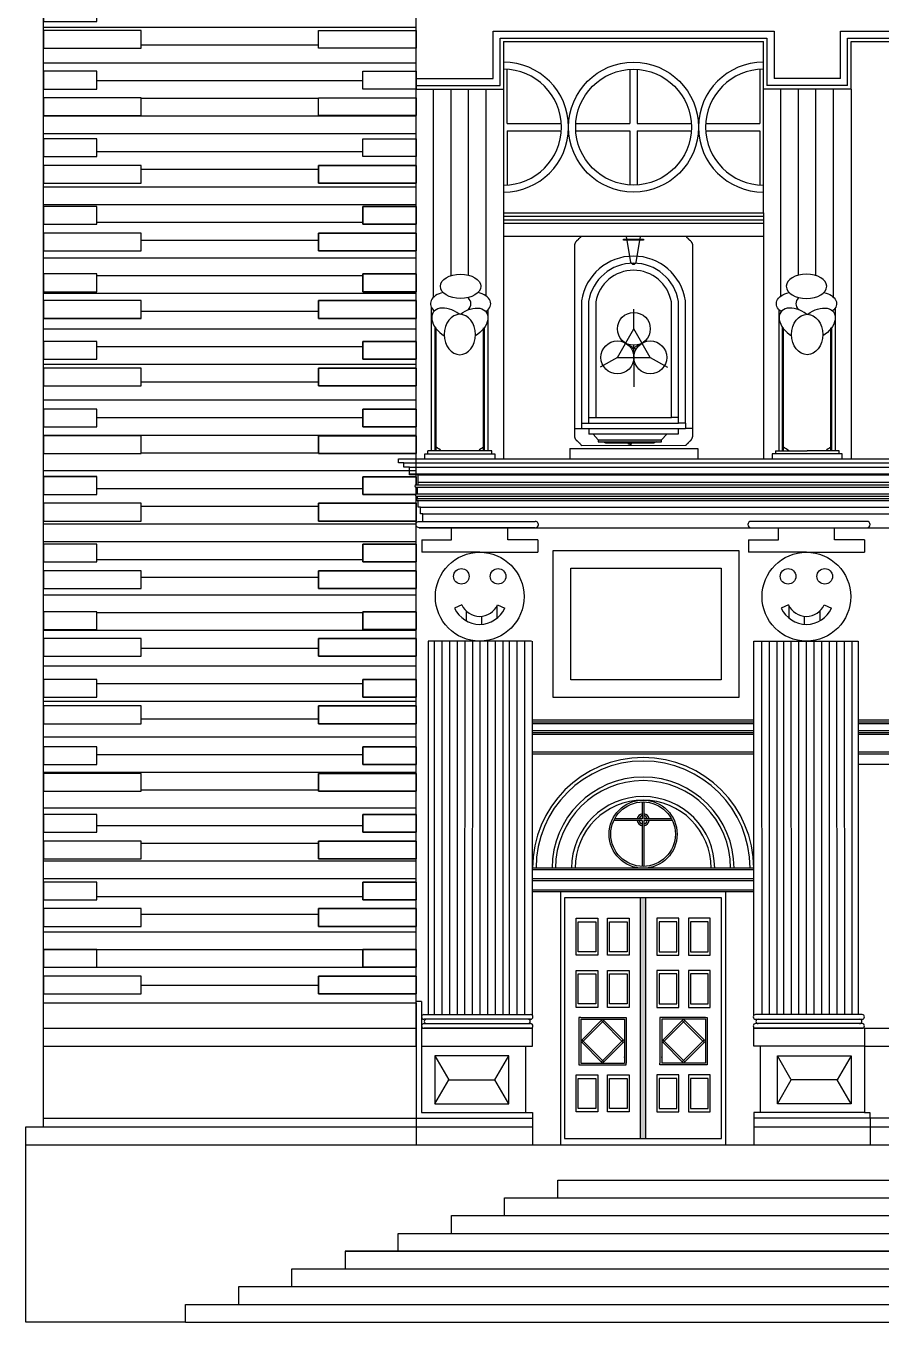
# Model space of a CAD drawing. Header units: inches. Extents: x 15.1 to 32.4, y 5.6 to 21.8.
# Drawn here: x 15.13 to 21.16, y 5.62 to 14.76 of the extents above; entities that cross this region are included whole.
import ezdxf

# ---------------------------------------------------------------- set-up
doc = ezdxf.new("R2010")
doc.units = ezdxf.units.IN
doc.header["$MEASUREMENT"] = 0
pattern_1 = [(90, (2.96022, 0.37855), (-0.1083662, 2e-17), [])]

# ---------------------------------------------------------------- blocks, each defined once
blk = doc.blocks.new('*U1')
for points in [[(-0.34375, 0.03125), (0.03125, 0.03125), (0.03125, 0.15625), (-0.34375, 0.15625)], [(-0.34375, -0.15625), (0.34375, -0.15625), (0.34375, -0.03125), (-0.34375, -0.03125)]]:
    blk.add_lwpolyline(points, close=True)
blk = doc.blocks.new('*U2')
at = {"color": 0, "linetype": 'ByBlock', "lineweight": -2, "transparency": 16777216}
for p in [(0, 8.0938), (0, 7.6176), (0, 7.1415), (0, 6.6654), (0, 6.1893), (0, 5.7132), (0, 5.2371), (0, 4.761), (0, 4.2849), (0, 3.8088), (0, 3.3327), (0, 2.8566), (0, 2.3805), (0, 1.9044), (0, 1.4283), (0, 0.9522), (0, 0.4761), (0, 0)]:
    blk.add_blockref('*U1', p, dxfattribs=at)

msp = doc.modelspace()

# ---------------------------------------------------------------- hatches: boundary and pattern name
h = msp.add_hatch()
h.set_pattern_fill('ANSI31', color=256, angle=135)
h.set_pattern_definition([(180, (2.13431, 9e-16), (-3e-17, -0.125), [])])
h.paths.add_polyline_path([(15.9468, 12.6985), (15.2593, 12.6985), (15.2593, 12.5349), (15.6343, 12.5349), (15.6343, 12.4099), (15.2593, 12.4099), (15.2593, 12.3474), (15.9468, 12.3474), (15.9468, 12.2224), (15.2593, 12.2224), (15.2593, 12.0588), (15.6343, 12.0588), (15.6343, 11.9338), (15.2593, 11.9338), (15.2593, 11.8713), (15.9468, 11.8713), (15.9468, 11.7463), (15.2593, 11.7463), (15.2593, 11.5827), (15.6343, 11.5827), (15.6343, 11.4577), (15.2593, 11.4577), (15.2593, 11.3952), (15.9468, 11.3952), (15.9468, 11.2702), (15.2593, 11.2702), (15.2593, 11.1066), (15.6343, 11.1066), (15.6343, 10.9816), (15.2593, 10.9816), (15.2593, 10.9191), (15.9468, 10.9191), (15.9468, 10.7941), (15.2593, 10.7941), (15.2593, 10.6305), (15.6343, 10.6305), (15.6343, 10.5055), (15.2593, 10.5055), (15.2593, 10.443), (15.9468, 10.443), (15.9468, 10.318), (15.2593, 10.318), (15.2593, 10.1544), (15.6343, 10.1544), (15.6343, 10.0294), (15.2593, 10.0294), (15.2593, 9.9669), (15.9468, 9.9669), (15.9468, 9.8419), (15.2593, 9.8419), (15.2593, 9.6783), (15.6343, 9.6783), (15.6343, 9.5533), (15.2593, 9.5533), (15.2593, 9.4908), (15.9468, 9.4908), (15.9468, 9.3658), (15.2593, 9.3658), (15.2593, 9.2022), (15.6343, 9.2022), (15.6343, 9.0772), (15.2593, 9.0772), (15.2593, 9.0147), (15.9468, 9.0147), (15.9468, 8.8897), (15.2593, 8.8897), (15.2593, 8.7261), (15.6343, 8.7261), (15.6343, 8.6011), (15.2593, 8.6011), (15.2593, 8.5386), (15.9468, 8.5386), (15.9468, 8.4136), (15.2593, 8.4136), (15.2593, 8.25), (15.6343, 8.25), (15.6343, 8.125), (15.2593, 8.125), (15.2593, 8.0625), (15.9468, 8.0625), (15.9468, 7.9375), (15.2593, 7.9375), (15.2593, 7.875), (17.8843, 7.875), (17.8843, 7.9375), (17.1968, 7.9375), (17.1968, 8.0625), (17.8843, 8.0625), (17.8843, 8.125), (17.5093, 8.125), (17.5093, 8.25), (17.8843, 8.25), (17.8843, 8.4136), (17.1968, 8.4136), (17.1968, 8.5386), (17.8843, 8.5386), (17.8843, 8.6011), (17.5093, 8.6011), (17.5093, 8.7261), (17.8843, 8.7261), (17.8843, 8.8897), (17.1968, 8.8897), (17.1968, 9.0147), (17.8843, 9.0147), (17.8843, 9.0772), (17.5093, 9.0772), (17.5093, 9.2022), (17.8843, 9.2022), (17.8843, 9.3658), (17.1968, 9.3658), (17.1968, 9.4908), (17.8843, 9.4908), (17.8843, 9.5533), (17.5093, 9.5533), (17.5093, 9.6783), (17.8843, 9.6783), (17.8843, 9.8419), (17.1968, 9.8419), (17.1968, 9.9669), (17.8843, 9.9669), (17.8843, 10.0294), (17.5093, 10.0294), (17.5093, 10.1544), (17.8843, 10.1544), (17.8843, 10.318), (17.1968, 10.318), (17.1968, 10.443), (17.8843, 10.443), (17.8843, 10.5055), (17.5093, 10.5055), (17.5093, 10.6305), (17.8843, 10.6305), (17.8843, 10.7941), (17.1968, 10.7941), (17.1968, 10.9191), (17.8843, 10.9191), (17.8843, 10.9816), (17.5093, 10.9816), (17.5093, 11.1066), (17.8843, 11.1066), (17.8843, 11.2702), (17.1968, 11.2702), (17.1968, 11.3952), (17.8843, 11.3952), (17.8843, 11.4577), (17.5093, 11.4577), (17.5093, 11.5827), (17.8843, 11.5827), (17.8843, 11.7463), (17.1968, 11.7463), (17.1968, 11.8713), (17.8843, 11.8713), (17.8843, 11.9338), (17.5093, 11.9338), (17.5093, 12.0588), (17.8843, 12.0588), (17.8843, 12.2224), (17.1968, 12.2224), (17.1968, 12.3474), (17.8843, 12.3474), (17.8843, 12.4099), (17.5093, 12.4099), (17.5093, 12.5349), (17.8843, 12.5349), (17.8843, 12.6985), (17.1968, 12.6985), (17.1968, 12.8235), (17.8843, 12.8235), (17.8843, 12.886), (17.5093, 12.886), (17.5093, 13.011), (17.8843, 13.011), (17.8843, 13.1746), (17.1968, 13.1746), (17.1968, 13.2996), (17.8843, 13.2996), (17.8843, 13.3621), (17.5093, 13.3621), (17.5093, 13.4871), (17.8843, 13.4871), (17.8843, 13.6507), (17.1968, 13.6507), (17.1968, 13.7757), (17.8843, 13.7757), (17.8843, 13.8382), (17.5093, 13.8382), (17.5093, 13.9632), (17.8843, 13.9632), (17.8843, 14.1268), (17.1968, 14.1268), (17.1968, 14.2518), (17.8843, 14.2518), (17.8843, 14.3143), (17.5093, 14.3143), (17.5093, 14.4393), (17.8843, 14.4393), (17.8843, 14.6029), (17.1968, 14.6029), (17.1968, 14.7279), (17.8843, 14.7279), (17.8843, 14.7904), (17.5093, 14.7904), (17.5093, 14.9154), (17.8843, 14.9154), (17.8843, 15.079), (17.1968, 15.079), (17.1968, 15.204), (17.8843, 15.204), (17.8843, 15.2665), (17.5093, 15.2665), (17.5093, 15.3915), (17.8843, 15.3915), (17.8843, 15.5551), (17.1968, 15.5551), (17.1968, 15.6801), (17.8843, 15.6801), (17.8843, 15.7426), (17.5093, 15.7426), (17.5093, 15.8676), (17.8843, 15.8676), (17.8843, 16.0312), (17.1968, 16.0312), (17.1968, 16.1562), (17.8843, 16.1562), (17.8843, 16.2188), (17.5093, 16.2188), (17.5093, 16.3438), (17.8843, 16.3438), (17.8843, 16.4375), (15.2593, 16.4375), (15.2593, 16.3438), (15.6343, 16.3438), (15.6343, 16.2188), (15.2593, 16.2188), (15.2593, 16.1562), (15.9468, 16.1562), (15.9468, 16.0312), (15.2593, 16.0312), (15.2593, 15.8676), (15.6343, 15.8676), (15.6343, 15.7426), (15.2593, 15.7426), (15.2593, 15.6801), (15.9468, 15.6801), (15.9468, 15.5551), (15.2593, 15.5551), (15.2593, 15.3915), (15.6343, 15.3915), (15.6343, 15.2665), (15.2593, 15.2665), (15.2593, 15.204), (15.9468, 15.204), (15.9468, 15.079), (15.2593, 15.079), (15.2593, 14.9154), (15.6343, 14.9154), (15.6343, 14.7904), (15.2593, 14.7904), (15.2593, 14.7279), (15.9468, 14.7279), (15.9468, 14.6029), (15.2593, 14.6029), (15.2593, 14.4393), (15.6343, 14.4393), (15.6343, 14.3143), (15.2593, 14.3143), (15.2593, 14.2518), (15.9468, 14.2518), (15.9468, 14.1268), (15.2593, 14.1268), (15.2593, 13.9632), (15.6343, 13.9632), (15.6343, 13.8382), (15.2593, 13.8382), (15.2593, 13.7757), (15.9468, 13.7757), (15.9468, 13.6507), (15.2593, 13.6507), (15.2593, 13.4871), (15.6343, 13.4871), (15.6343, 13.3621), (15.2593, 13.3621), (15.2593, 13.2996), (15.9468, 13.2996), (15.9468, 13.1746), (15.2593, 13.1746), (15.2593, 13.011), (15.6343, 13.011), (15.6343, 12.886), (15.2593, 12.886), (15.2593, 12.8235), (15.9468, 12.8235)])
h = msp.add_hatch(color=256)
h.dxf.hatch_style = 1
h.paths.add_polyline_path([(19.4876, 13.2573), (19.3478, 13.2573), (19.3478, 13.2485), (19.4876, 13.2485)])
h = msp.add_hatch(color=256)
h.dxf.hatch_style = 1
h.paths.add_polyline_path([(18.0258, 12.6319), (18.0196, 12.6319), (18.0196, 11.7645), (18.0258, 11.7645)])
h = msp.add_hatch(color=256)
h.dxf.hatch_style = 1
h.paths.add_polyline_path([(18.3607, 12.6319), (18.3669, 12.6319), (18.3669, 11.7645), (18.3607, 11.7645)])
h = msp.add_hatch(color=256)
h.dxf.hatch_style = 1
h.paths.add_polyline_path([(20.4747, 12.6319), (20.4684, 12.6319), (20.4684, 11.7645), (20.4747, 11.7645)])
h = msp.add_hatch(color=256)
h.dxf.hatch_style = 1
h.paths.add_polyline_path([(20.8095, 12.6319), (20.8158, 12.6319), (20.8158, 11.7645), (20.8095, 11.7645)])
h = msp.add_hatch(color=256)
h.dxf.hatch_style = 1
h.paths.add_polyline_path([(19.6158, 11.8424), (19.1696, 11.8424), (19.1696, 11.8281), (19.6158, 11.8281)])
h = msp.add_hatch()
h.set_pattern_fill('ANSI31', color=256, scale=0.86693, angle=45)
h.set_pattern_definition(pattern_1)
h.paths.add_polyline_path([(18.2074, 10.6792), (18.1563, 10.6557, 0.641086), (18.5107, 10.6557), (18.4596, 10.6792, -0.641086)])
h = msp.add_hatch()
h.set_pattern_fill('ANSI31', color=256, scale=0.86693, angle=45)
h.set_pattern_definition(pattern_1)
h.paths.add_polyline_path([(20.5105, 10.6792), (20.4595, 10.6557, 0.641086), (20.8138, 10.6557), (20.7627, 10.6792, -0.641086)])
h = msp.add_hatch(color=256)
h.dxf.hatch_style = 1
h.paths.add_polyline_path([(19.503, 8.6154), (19.4672, 8.6154), (19.4672, 6.9194), (19.503, 6.9194)])

# ---------------------------------------------------------------- linework, layer by layer
for p, q in [((15.2593, 7.5703), (15.2593, 16.4375)), ((17.8843, 11.525), (17.8843, 16.4375)), ((18.4272, 14.6484), (18.4272, 14.7234)), ((18.4272, 14.7234), (18.5022, 14.7234)), ((18.5022, 14.7234), (20.3332, 14.7234)), ((20.3332, 14.7234), (20.4082, 14.7234)), ((20.4082, 14.7234), (20.4082, 14.6362)), ((20.8761, 14.6484), (20.8761, 14.7234)), ((20.8761, 14.7234), (20.9511, 14.7234)), ((20.9511, 14.7234), (23.7571, 14.7234)), ((18.4272, 14.3893), (18.4272, 14.6484)), ((18.4772, 14.6484), (18.4772, 14.6734)), ((18.4772, 14.6734), (18.5022, 14.6734)), ((18.4772, 14.3393), (18.4772, 14.6484)), ((18.5022, 14.6734), (20.3332, 14.6734)), ((18.5022, 14.6484), (20.3332, 14.6484)), ((18.5022, 14.6484), (18.5022, 13.4431)), ((20.3332, 14.6734), (20.3582, 14.6734)), ((20.3332, 13.4431), (20.3332, 14.6484)), ((20.3582, 14.6734), (20.3582, 14.6484)), ((20.3582, 14.6484), (20.3582, 14.3393)), ((20.4082, 14.6484), (20.4082, 14.3893)), ((20.8761, 14.3893), (20.8761, 14.6484)), ((20.9261, 14.6484), (20.9261, 14.6734)), ((20.9261, 14.6734), (20.9511, 14.6734)), ((20.9261, 14.3393), (20.9261, 14.6484)), ((20.9511, 14.6734), (23.7571, 14.6734)), ((20.9511, 14.3143), (20.9511, 14.6484)), ((20.9511, 14.6484), (23.7571, 14.6484)), ((18.5272, 14.0708), (18.5272, 14.4527)), ((19.3927, 14.4527), (19.3927, 14.0708)), ((19.4427, 14.4527), (19.4427, 14.0708)), ((20.3082, 14.4504), (20.3082, 14.0708)), ((17.8843, 14.3893), (18.4272, 14.3893)), ((20.8761, 14.3893), (20.4082, 14.3893)), ((17.8843, 14.3393), (18.4772, 14.3393)), ((17.8843, 14.3143), (18.5022, 14.3143)), ((18.0079, 12.8472), (18.0079, 14.3143)), ((18.1315, 12.9998), (18.1315, 14.3143)), ((18.255, 13.0028), (18.255, 14.3143)), ((18.3793, 12.8554), (18.3786, 14.3143)), ((20.9511, 14.3143), (20.3332, 14.3143)), ((20.9261, 14.3393), (20.3582, 14.3393)), ((20.4561, 12.8554), (20.4567, 14.3143)), ((20.5804, 13.0028), (20.5804, 14.3143)), ((20.7039, 12.9998), (20.7039, 14.3143)), ((20.8275, 12.8472), (20.8275, 14.3143)), ((20.9511, 14.3143), (20.9511, 11.7092)), ((18.5272, 14.0708), (18.9092, 14.0708)), ((19.0107, 14.0708), (19.3927, 14.0708)), ((19.4427, 14.0708), (19.8247, 14.0708)), ((19.9262, 14.0708), (20.3082, 14.0708)), ((18.5272, 14.0208), (18.9092, 14.0208)), ((18.5272, 14.0208), (18.5272, 13.6388)), ((19.0107, 14.0208), (19.3927, 14.0208)), ((19.3927, 14.0208), (19.3927, 13.6388)), ((19.4427, 14.0208), (19.8247, 14.0208)), ((19.4427, 14.0208), (19.4427, 13.6388)), ((19.9262, 14.0208), (20.3082, 14.0208)), ((20.3082, 14.0208), (20.3082, 13.6411)), ((18.5022, 13.4431), (20.3332, 13.4431)), ((18.5022, 13.4431), (18.5022, 11.7092)), ((20.3332, 13.4431), (20.3332, 11.7092)), ((18.5022, 13.4181), (20.3332, 13.4181)), ((18.5022, 13.3931), (20.3332, 13.3931)), ((18.5022, 13.3681), (20.3332, 13.3681)), ((18.5022, 13.2781), (20.3332, 13.2781)), ((19.3716, 13.2573), (19.3683, 13.2781)), ((19.3981, 13.0928), (19.373, 13.2485)), ((19.4373, 13.0928), (19.4623, 13.2485)), ((19.4638, 13.2573), (19.4671, 13.2781)), ((19.001, 13.2134), (19.001, 11.8676)), ((19.8344, 13.2142), (19.8344, 11.8684)), ((17.9946, 11.7645), (17.9946, 12.7724)), ((18.3919, 11.7645), (18.3919, 12.7591)), ((19.42, 12.6243), (19.42, 12.7637)), ((20.4434, 11.7645), (20.4434, 12.7591)), ((20.8408, 11.7645), (20.8408, 12.7724)), ((18.0196, 11.7645), (18.0196, 12.6319)), ((18.0258, 11.7645), (18.0258, 12.6319)), ((18.3607, 11.7645), (18.3607, 12.6319)), ((18.3669, 11.7645), (18.3669, 12.6319)), ((19.304, 12.4233), (19.42, 12.6243)), ((19.5361, 12.4233), (19.42, 12.6243)), ((20.4684, 11.7645), (20.4684, 12.6319)), ((20.4747, 11.7645), (20.4747, 12.6319)), ((20.8095, 11.7645), (20.8095, 12.6319)), ((20.8158, 11.7645), (20.8158, 12.6319)), ((19.362, 12.5238), (19.4356, 12.4814)), ((19.478, 12.5238), (19.4045, 12.4814)), ((19.304, 12.4233), (19.1832, 12.3536)), ((19.304, 12.4233), (19.5361, 12.4233)), ((19.42, 12.4233), (19.42, 12.5083)), ((19.42, 12.4233), (19.4201, 12.2169)), ((19.5361, 12.4233), (19.6568, 12.3536)), ((19.101, 12), (19.151, 12)), ((19.151, 12), (19.6844, 11.9999)), ((19.7344, 11.9999), (19.6844, 11.9999)), ((19.001, 11.9219), (19.051, 11.9219)), ((19.051, 11.9609), (19.101, 11.9609)), ((19.051, 11.9609), (19.051, 11.9219)), ((19.051, 11.9219), (19.7844, 11.9219)), ((19.101, 11.9609), (19.7344, 11.9609)), ((19.1022, 11.9219), (19.1022, 11.8828)), ((19.6832, 11.8828), (19.1022, 11.8828)), ((19.1334, 11.8828), (19.1696, 11.8424)), ((19.652, 11.8828), (19.6158, 11.8424)), ((19.7332, 11.8828), (19.6832, 11.8828)), ((19.7332, 11.9219), (19.7332, 11.8828)), ((19.7844, 11.9609), (19.7344, 11.9609)), ((19.7844, 11.9609), (19.7844, 11.9219)), ((19.8344, 11.9219), (19.7844, 11.9219)), ((19.051, 11.8034), (19.7872, 11.804)), ((19.1696, 11.8424), (19.6158, 11.8424)), ((19.1696, 11.8424), (19.1696, 11.8281)), ((19.1696, 11.8281), (19.6158, 11.8281)), ((19.2054, 11.8281), (19.221, 11.8203)), ((19.221, 11.8203), (19.5644, 11.8203)), ((19.385, 11.8125), (19.3772, 11.8203)), ((19.3927, 11.8125), (19.385, 11.8125)), ((19.3927, 11.8125), (19.4003, 11.8125)), ((19.4003, 11.8125), (19.4082, 11.8203)), ((19.58, 11.8281), (19.5644, 11.8203)), ((19.6158, 11.8281), (19.6158, 11.8424)), ((17.7609, 11.6794), (17.7609, 11.7092)), ((17.7609, 11.7092), (23.7571, 11.7092)), ((17.9461, 11.7092), (17.9461, 11.7432)), ((17.9461, 11.7432), (18.4404, 11.7432)), ((17.9687, 11.7432), (17.9687, 11.7645)), ((18.4178, 11.7645), (17.9687, 11.7645)), ((18.4178, 11.7432), (18.4178, 11.7645)), ((18.4404, 11.7432), (18.4404, 11.7092)), ((18.9679, 11.7805), (18.9679, 11.7092)), ((18.9679, 11.7805), (19.8703, 11.7805)), ((19.8703, 11.7805), (19.8703, 11.7092)), ((20.8893, 11.7432), (20.395, 11.7432)), ((20.395, 11.7432), (20.395, 11.7092)), ((20.4175, 11.7645), (20.6421, 11.7645)), ((20.4175, 11.7645), (20.4175, 11.7432)), ((20.8667, 11.7645), (20.6421, 11.7645)), ((20.8667, 11.7432), (20.8667, 11.7645)), ((20.8893, 11.7092), (20.8893, 11.7432)), ((17.7993, 11.6794), (17.7609, 11.6794)), ((17.7993, 11.6497), (17.7993, 11.6794)), ((17.7993, 11.6794), (23.7571, 11.6794)), ((17.8377, 11.6497), (17.7993, 11.6497)), ((17.8377, 11.5959), (17.8377, 11.6497)), ((17.8377, 11.6497), (23.7571, 11.6497)), ((17.8377, 11.6021), (23.7571, 11.6021)), ((17.8843, 11.5827), (17.5093, 11.5827)), ((17.5093, 11.5827), (17.5093, 11.4577)), ((17.5093, 11.4577), (17.5093, 11.5827)), ((17.5093, 11.5827), (17.8843, 11.5827)), ((17.8377, 11.599), (23.7571, 11.599)), ((17.8991, 11.5959), (17.8377, 11.5959)), ((17.8843, 11.5827), (17.8843, 11.525)), ((17.8843, 11.525), (17.8843, 11.5827)), ((17.8843, 11.5094), (17.8843, 11.4602)), ((17.8843, 11.4602), (17.8843, 11.5094)), ((17.8843, 11.4602), (17.8843, 11.5094)), ((17.8845, 11.525), (17.8932, 11.525)), ((17.8845, 11.5094), (23.7571, 11.5094)), ((17.8923, 11.525), (23.7571, 11.525)), ((17.8953, 11.4609), (17.8953, 11.5094)), ((17.8991, 11.5441), (17.8991, 11.5959)), ((17.8991, 11.5959), (23.7571, 11.5959)), ((17.8991, 11.525), (17.8991, 11.5441)), ((17.8991, 11.5441), (23.7571, 11.5441)), ((17.5093, 11.4577), (17.8812, 11.4577)), ((17.8812, 11.4577), (17.5093, 11.4577)), ((17.8843, 7.5703), (17.8843, 11.446)), ((17.8843, 11.4218), (17.8843, 11.422)), ((17.8875, 11.4609), (17.8962, 11.4609)), ((17.8875, 11.4453), (23.7526, 11.4453)), ((17.8875, 11.4453), (17.8875, 11.4401)), ((17.8875, 11.4401), (17.8919, 11.4401)), ((17.8919, 11.4401), (17.8919, 11.4297)), ((17.892, 11.4297), (17.9007, 11.4297)), ((17.8953, 11.4609), (23.7526, 11.4609)), ((17.8998, 11.4297), (23.7571, 11.4297)), ((17.9007, 11.4141), (17.892, 11.4141)), ((17.9004, 11.4141), (23.7571, 11.4141)), ((17.9007, 11.3672), (17.9007, 11.4141)), ((17.9163, 11.3672), (17.9007, 11.3672)), ((17.9163, 11.3203), (17.9163, 11.3672)), ((17.9163, 11.3672), (23.7571, 11.3672)), ((17.9319, 11.3203), (17.9163, 11.3203)), ((17.9319, 11.2679), (17.9319, 11.3203)), ((17.9319, 11.3203), (23.7571, 11.3203)), ((18.7467, 11.2444), (18.7467, 11.2446)), ((21.0626, 11.2679), (20.2467, 11.2679)), ((21.0858, 11.2458), (21.0858, 11.2447)), ((17.9075, 11.2226), (23.7571, 11.2226)), ((18.1352, 11.1367), (18.1352, 11.2226)), ((18.1352, 11.1367), (18.1352, 11.2226)), ((18.5315, 11.1367), (18.5315, 11.2226)), ((20.2452, 11.2226), (21.0626, 11.2226)), ((20.4386, 11.1367), (20.4386, 11.2226)), ((20.8349, 11.1367), (20.8349, 11.2226)), ((20.8349, 11.1367), (20.8349, 11.2226)), ((17.9243, 11.1367), (18.1352, 11.1367)), ((17.9243, 11.1367), (17.9243, 11.0507)), ((18.7425, 11.1367), (18.5315, 11.1367)), ((18.7425, 11.1367), (18.7425, 11.0507)), ((20.2277, 11.1367), (20.4386, 11.1367)), ((20.2277, 11.1367), (20.2277, 11.0507)), ((21.0459, 11.1367), (20.8349, 11.1367)), ((21.0459, 11.1367), (21.0459, 11.0507)), ((18.334, 11.0501), (17.9243, 11.0507)), ((18.3327, 11.0501), (18.7425, 11.0507)), ((20.6374, 11.0501), (20.2277, 11.0507)), ((20.6361, 11.0501), (21.0459, 11.0507)), ((18.9768, 10.9372), (20.0348, 10.9372)), ((18.9768, 10.1514), (18.9768, 10.9372)), ((20.0348, 10.9372), (20.0348, 10.1514)), ((18.2074, 10.6792), (18.1563, 10.6557)), ((18.4596, 10.6792), (18.5107, 10.6557)), ((20.5105, 10.6792), (20.4595, 10.6557)), ((20.7627, 10.6792), (20.8138, 10.6557)), ((18.6977, 10.4244), (17.969, 10.4244)), ((17.969, 10.4244), (17.969, 7.7922)), ((18.013, 10.4244), (18.0126, 7.7922)), ((18.0667, 10.4244), (18.0662, 7.7922)), ((18.1203, 10.4244), (18.1199, 7.7922)), ((18.174, 10.4244), (18.1736, 7.7922)), ((18.2277, 10.4244), (18.2272, 7.7922)), ((18.2814, 10.4244), (18.2809, 7.7922)), ((18.335, 10.4244), (18.3346, 7.7922)), ((18.3887, 10.4244), (18.3883, 7.7922)), ((18.4424, 10.4244), (18.4419, 7.7922)), ((18.496, 10.4244), (18.4956, 7.7922)), ((18.542, 10.4244), (18.5416, 7.7922)), ((18.5957, 10.4244), (18.5953, 7.7922)), ((18.6494, 10.4244), (18.6489, 7.7922)), ((18.7054, 7.9633), (18.7054, 10.4244)), ((20.2648, 7.9633), (20.2648, 10.4244)), ((20.2648, 10.4244), (21.0011, 10.4244)), ((20.3208, 10.4244), (20.3212, 7.7922)), ((20.3745, 10.4244), (20.3749, 7.7922)), ((20.4281, 10.4244), (20.4286, 7.7922)), ((20.4741, 10.4244), (20.4745, 7.7922)), ((20.5278, 10.4244), (20.5282, 7.7922)), ((20.5815, 10.4244), (20.5819, 7.7922)), ((20.6351, 10.4244), (20.6356, 7.7922)), ((20.6888, 10.4244), (20.6892, 7.7922)), ((20.7425, 10.4244), (20.7429, 7.7922)), ((20.7961, 10.4244), (20.7966, 7.7922)), ((20.8498, 10.4244), (20.8503, 7.7922)), ((20.9035, 10.4244), (20.9039, 7.7922)), ((20.9572, 10.4244), (20.9576, 7.7922)), ((21.0011, 10.4244), (21.0011, 7.7922)), ((20.0348, 10.1514), (18.9768, 10.1514)), ((20.2648, 9.8658), (18.7054, 9.8658)), ((23.7571, 9.8658), (21.0011, 9.8658)), ((20.2648, 9.8533), (18.7054, 9.8533)), ((20.2648, 9.8408), (18.7054, 9.8408)), ((20.2648, 9.7908), (18.7054, 9.7908)), ((20.2648, 9.7783), (18.7054, 9.7783)), ((23.7571, 9.8533), (21.0011, 9.8533)), ((23.7571, 9.8408), (21.0011, 9.8408)), ((23.7571, 9.7908), (21.0011, 9.7908)), ((23.7571, 9.7783), (21.0011, 9.7783)), ((20.2648, 9.7658), (18.7054, 9.7658)), ((23.7571, 9.7658), (21.0011, 9.7658)), ((20.2648, 9.6408), (18.7054, 9.6408)), ((20.2648, 9.6283), (18.7054, 9.6283)), ((23.7571, 9.6408), (21.0011, 9.6408)), ((23.7571, 9.6283), (21.0011, 9.6283)), ((23.7571, 9.5533), (21.0011, 9.5533)), ((19.4788, 9.2907), (19.4788, 9.1714)), ((19.4913, 9.2907), (19.4913, 9.1714)), ((19.4788, 9.1589), (19.2787, 9.1589)), ((19.4788, 9.1714), (19.285, 9.1714)), ((19.4788, 9.1589), (19.4788, 8.8362)), ((19.6852, 9.1714), (19.4913, 9.1714)), ((19.6914, 9.1589), (19.4913, 9.1589)), ((19.4913, 9.1589), (19.4913, 8.8362)), ((20.2648, 8.8236), (18.7054, 8.8236)), ((20.2648, 8.8111), (18.7054, 8.8111)), ((20.2648, 8.7486), (18.7054, 8.7486)), ((20.2648, 8.7336), (18.7054, 8.7336)), ((18.7054, 8.6711), (20.2648, 8.6711)), ((18.7054, 8.6586), (20.2648, 8.6586)), ((18.9018, 8.6586), (18.9018, 6.8763)), ((18.9321, 8.6154), (18.9321, 6.9194)), ((19.4672, 8.6154), (18.9321, 8.6154)), ((20.0381, 8.6154), (19.4672, 8.6154)), ((19.4672, 6.9194), (19.4672, 8.6154)), ((19.503, 8.6154), (19.503, 6.9194)), ((20.0381, 6.9194), (20.0381, 8.6154)), ((20.0684, 6.8763), (20.0684, 8.6586)), ((18.7054, 7.785), (18.7054, 7.9701)), ((20.2648, 7.785), (20.2648, 7.9701)), ((15.2593, 7.875), (17.8843, 7.875)), ((17.9234, 7.8835), (17.8843, 7.8835)), ((17.8843, 7.875), (17.8843, 7.625)), ((17.9234, 7.8835), (17.9234, 7.1016)), ((17.9405, 7.7922), (18.6917, 7.7922)), ((19.0456, 7.7712), (19.0331, 7.7712)), ((19.0331, 7.7712), (19.0331, 7.7587)), ((19.0456, 7.7712), (19.3537, 7.7712)), ((19.3537, 7.7712), (19.3662, 7.7712)), ((19.3662, 7.7712), (19.3662, 7.7587)), ((19.6165, 7.7712), (19.604, 7.7712)), ((19.604, 7.7712), (19.604, 7.7587)), ((19.9246, 7.7712), (19.6165, 7.7712)), ((19.9246, 7.7712), (19.9371, 7.7712)), ((19.9371, 7.7712), (19.9371, 7.7587)), ((21.0297, 7.7922), (20.2784, 7.7922)), ((15.2593, 7.6953), (17.8843, 7.6953)), ((17.9234, 7.6953), (18.7054, 7.6953)), ((18.6917, 7.7594), (17.9405, 7.7594)), ((17.9405, 7.7281), (18.6917, 7.7281)), ((18.6917, 7.6953), (17.9405, 7.6953)), ((18.7054, 7.5703), (18.7054, 7.7026)), ((19.0331, 7.7587), (19.0331, 7.4506)), ((19.0456, 7.7587), (19.3537, 7.7587)), ((19.0456, 7.7587), (19.0456, 7.4506)), ((19.1996, 7.7587), (19.0456, 7.6047)), ((19.2085, 7.7499), (19.0544, 7.5958)), ((19.1908, 7.7499), (19.3448, 7.5958)), ((19.1996, 7.7587), (19.3537, 7.6047)), ((19.3537, 7.7587), (19.3537, 7.4506)), ((19.3662, 7.7587), (19.3662, 7.4506)), ((19.604, 7.7587), (19.604, 7.4506)), ((19.9246, 7.7587), (19.6165, 7.7587)), ((19.6165, 7.7587), (19.6165, 7.4506)), ((19.7705, 7.7587), (19.6165, 7.6047)), ((19.7794, 7.7499), (19.6253, 7.5958)), ((19.7617, 7.7499), (19.9157, 7.5958)), ((19.7705, 7.7587), (19.9246, 7.6047)), ((19.9246, 7.7587), (19.9246, 7.4506)), ((19.9371, 7.7587), (19.9371, 7.4506)), ((20.2648, 7.5703), (20.2648, 7.7026)), ((21.0468, 7.6953), (20.2648, 7.6953)), ((20.2784, 7.7594), (21.0297, 7.7594)), ((21.0297, 7.7281), (20.2784, 7.7281)), ((20.2784, 7.6953), (21.0297, 7.6953)), ((21.0468, 7.6953), (21.0468, 7.1016)), ((21.0468, 7.6953), (22.7656, 7.6953)), ((17.8843, 7.625), (17.8843, 7.5703)), ((19.1996, 7.4506), (19.0456, 7.6047)), ((19.2085, 7.4595), (19.0544, 7.6135)), ((19.1908, 7.4595), (19.3448, 7.6135)), ((19.1996, 7.4506), (19.3537, 7.6047)), ((19.7705, 7.4506), (19.6165, 7.6047)), ((19.7794, 7.4595), (19.6253, 7.6135)), ((19.7617, 7.4595), (19.9157, 7.6135)), ((19.7705, 7.4506), (19.9246, 7.6047)), ((15.2593, 7.5703), (17.8843, 7.5703)), ((15.2593, 7.5), (15.2593, 7.5703)), ((15.2593, 7), (15.2593, 7.5)), ((17.8843, 7.5703), (17.8843, 6.875)), ((17.9234, 7.5703), (18.7054, 7.5703)), ((18.6585, 7.1016), (18.6585, 7.5703)), ((21.0468, 7.5703), (20.2648, 7.5703)), ((20.3117, 7.1016), (20.3117, 7.5703)), ((21.0468, 7.5703), (22.7656, 7.5703)), ((19.0331, 7.4506), (19.0331, 7.4381)), ((19.0331, 7.4381), (19.0456, 7.4381)), ((19.0456, 7.4506), (19.3537, 7.4506)), ((19.0456, 7.4381), (19.3537, 7.4381)), ((19.3537, 7.4381), (19.3662, 7.4381)), ((19.3662, 7.4381), (19.3662, 7.4506)), ((19.604, 7.4381), (19.604, 7.4506)), ((19.6165, 7.4381), (19.604, 7.4381)), ((19.9246, 7.4506), (19.6165, 7.4506)), ((19.9246, 7.4381), (19.6165, 7.4381)), ((19.9371, 7.4381), (19.9246, 7.4381)), ((19.9371, 7.4506), (19.9371, 7.4381)), ((18.0179, 7.1624), (18.1159, 7.332)), ((18.5381, 7.1624), (18.4401, 7.332)), ((20.432, 7.1624), (20.5301, 7.332)), ((20.9523, 7.1624), (20.8543, 7.332)), ((15.2593, 7.0625), (17.8843, 7.0625)), ((17.8843, 7.0625), (18.7054, 7.0625)), ((17.9234, 7.1016), (18.7054, 7.1016)), ((18.7054, 7.1016), (18.7054, 7.0625)), ((18.7054, 7.0625), (18.7054, 7)), ((21.0468, 7.1016), (20.2648, 7.1016)), ((20.2648, 7.1016), (20.2648, 7.0625)), ((20.2648, 7.0625), (20.2648, 7)), ((23.0136, 7.0625), (20.2648, 7.0625)), ((21.0468, 7.1016), (21.0838, 7.1016)), ((21.0838, 7.1016), (21.0838, 7.0625)), ((21.0858, 7.0625), (21.0858, 7)), ((15.1343, 5.625), (15.1343, 7)), ((15.1343, 7), (18.7054, 7)), ((18.7054, 7), (18.7054, 6.875)), ((20.2648, 7), (23.0136, 7)), ((20.2648, 7), (20.2648, 6.875)), ((21.0858, 7), (21.0859, 6.875)), ((15.1343, 6.875), (23.7571, 6.875)), ((18.9321, 6.9194), (19.4672, 6.9194)), ((19.4672, 6.9194), (20.0381, 6.9194)), ((18.8843, 6.5), (18.8843, 6.625)), ((18.8843, 6.625), (23.7571, 6.625)), ((18.5093, 6.375), (18.5093, 6.5)), ((18.5093, 6.5), (18.8843, 6.5)), ((18.5093, 6.5), (23.7571, 6.5)), ((18.1343, 6.25), (18.1343, 6.375)), ((18.1343, 6.375), (18.5093, 6.375)), ((18.1343, 6.375), (23.7571, 6.375)), ((17.7593, 6.125), (17.7593, 6.25)), ((17.7593, 6.25), (18.1343, 6.25)), ((17.7593, 6.25), (23.7571, 6.25)), ((21.2835, 6.125), (17.3843, 6.125)), ((17.7593, 6.125), (17.3843, 6.125)), ((17.3843, 6.125), (17.3843, 6)), ((17.3843, 6.125), (23.7571, 6.125)), ((17.0093, 5.875), (17.0093, 6)), ((17.0093, 6), (21.2835, 6)), ((16.6343, 5.75), (16.6343, 5.875)), ((16.6343, 5.875), (17.0093, 5.875)), ((16.6343, 5.875), (23.7571, 5.875)), ((16.2593, 5.625), (16.2593, 5.75)), ((16.2593, 5.75), (16.6343, 5.75)), ((16.2593, 5.75), (23.7571, 5.75)), ((16.2593, 5.625), (15.1343, 5.625)), ((16.2593, 5.625), (23.7571, 5.625))]:
    msp.add_line(p, q)
for points in [[(17.8843, 14.6029), (17.1968, 14.6029), (17.1968, 14.7279), (17.8843, 14.7279)], [(17.8843, 14.3143), (17.5093, 14.3143), (17.5093, 14.4393), (17.8843, 14.4393)], [(17.8843, 14.1268), (17.1968, 14.1268), (17.1968, 14.2518), (17.8843, 14.2518)], [(17.8843, 13.8382), (17.5093, 13.8382), (17.5093, 13.9632), (17.8843, 13.9632)], [(15.9468, 13.7757), (15.2593, 13.7757), (15.2593, 13.6507), (15.9468, 13.6507)], [(17.8843, 13.7757), (17.1968, 13.7757), (17.1968, 13.6507), (17.8843, 13.6507)], [(17.8843, 13.6507), (17.1968, 13.6507), (17.1968, 13.7757), (17.8843, 13.7757)], [(15.6343, 13.4871), (15.2593, 13.4871), (15.2593, 13.3621), (15.6343, 13.3621)], [(17.8843, 13.4871), (17.5093, 13.4871), (17.5093, 13.3621), (17.8843, 13.3621)], [(17.8843, 13.3621), (17.5093, 13.3621), (17.5093, 13.4871), (17.8843, 13.4871)], [(15.9468, 13.2996), (15.2593, 13.2996), (15.2593, 13.1746), (15.9468, 13.1746)], [(17.8843, 13.2996), (17.1968, 13.2996), (17.1968, 13.1746), (17.8843, 13.1746)], [(17.8843, 13.1746), (17.1968, 13.1746), (17.1968, 13.2996), (17.8843, 13.2996)], [(19.3478, 13.2573), (19.4876, 13.2573), (19.4876, 13.2485), (19.3478, 13.2485)], [(15.6343, 13.011), (15.2593, 13.011), (15.2593, 12.886), (15.6343, 12.886)], [(17.8843, 13.011), (17.5093, 13.011), (17.5093, 12.886), (17.8843, 12.886)], [(17.8843, 12.886), (17.5093, 12.886), (17.5093, 13.011), (17.8843, 13.011)], [(15.9468, 12.8235), (15.2593, 12.8235), (15.2593, 12.6985), (15.9468, 12.6985)], [(17.8843, 12.8235), (17.1968, 12.8235), (17.1968, 12.6985), (17.8843, 12.6985)], [(17.8843, 12.6985), (17.1968, 12.6985), (17.1968, 12.8235), (17.8843, 12.8235)], [(15.6343, 12.5349), (15.2593, 12.5349), (15.2593, 12.4099), (15.6343, 12.4099)], [(17.8843, 12.5349), (17.5093, 12.5349), (17.5093, 12.4099), (17.8843, 12.4099)], [(17.8843, 12.4099), (17.5093, 12.4099), (17.5093, 12.5349), (17.8843, 12.5349)], [(15.9468, 12.3474), (15.2593, 12.3474), (15.2593, 12.2224), (15.9468, 12.2224)], [(17.8843, 12.3474), (17.1968, 12.3474), (17.1968, 12.2224), (17.8843, 12.2224)], [(17.8843, 12.2224), (17.1968, 12.2224), (17.1968, 12.3474), (17.8843, 12.3474)], [(15.6343, 12.0588), (15.2593, 12.0588), (15.2593, 11.9338), (15.6343, 11.9338)], [(17.8843, 12.0588), (17.5093, 12.0588), (17.5093, 11.9338), (17.8843, 11.9338)], [(17.8843, 11.9338), (17.5093, 11.9338), (17.5093, 12.0588), (17.8843, 12.0588)], [(15.9468, 11.8713), (15.2593, 11.8713), (15.2593, 11.7463), (15.9468, 11.7463)], [(17.8843, 11.8713), (17.1968, 11.8713), (17.1968, 11.7463), (17.8843, 11.7463)], [(17.8843, 11.7463), (17.1968, 11.7463), (17.1968, 11.8713), (17.8843, 11.8713)], [(15.6343, 11.5827), (15.2593, 11.5827), (15.2593, 11.4577), (15.6343, 11.4577)], [(15.9468, 11.3952), (15.2593, 11.3952), (15.2593, 11.2702), (15.9468, 11.2702)], [(17.8843, 11.3952), (17.1968, 11.3952), (17.1968, 11.2702), (17.8843, 11.2702)], [(17.8843, 11.2702), (17.1968, 11.2702), (17.1968, 11.3952), (17.8843, 11.3952)], [(15.6343, 11.1066), (15.2593, 11.1066), (15.2593, 10.9816), (15.6343, 10.9816)], [(17.8843, 11.1066), (17.5093, 11.1066), (17.5093, 10.9816), (17.8843, 10.9816)], [(17.8843, 10.9816), (17.5093, 10.9816), (17.5093, 11.1066), (17.8843, 11.1066)], [(18.8518, 11.0622), (20.1598, 11.0622), (20.1598, 10.0264), (18.8518, 10.0264)], [(15.9468, 10.9191), (15.2593, 10.9191), (15.2593, 10.7941), (15.9468, 10.7941)], [(17.8843, 10.9191), (17.1968, 10.9191), (17.1968, 10.7941), (17.8843, 10.7941)], [(17.8843, 10.7941), (17.1968, 10.7941), (17.1968, 10.9191), (17.8843, 10.9191)], [(15.6343, 10.6305), (15.2593, 10.6305), (15.2593, 10.5055), (15.6343, 10.5055)], [(17.8843, 10.6305), (17.5093, 10.6305), (17.5093, 10.5055), (17.8843, 10.5055)], [(17.8843, 10.5055), (17.5093, 10.5055), (17.5093, 10.6305), (17.8843, 10.6305)], [(15.9468, 10.443), (15.2593, 10.443), (15.2593, 10.318), (15.9468, 10.318)], [(17.8843, 10.443), (17.1968, 10.443), (17.1968, 10.318), (17.8843, 10.318)], [(17.8843, 10.318), (17.1968, 10.318), (17.1968, 10.443), (17.8843, 10.443)], [(15.6343, 10.1544), (15.2593, 10.1544), (15.2593, 10.0294), (15.6343, 10.0294)], [(17.8843, 10.1544), (17.5093, 10.1544), (17.5093, 10.0294), (17.8843, 10.0294)], [(17.8843, 10.0294), (17.5093, 10.0294), (17.5093, 10.1544), (17.8843, 10.1544)], [(15.9468, 9.9669), (15.2593, 9.9669), (15.2593, 9.8419), (15.9468, 9.8419)], [(17.8843, 9.9669), (17.1968, 9.9669), (17.1968, 9.8419), (17.8843, 9.8419)], [(17.8843, 9.8419), (17.1968, 9.8419), (17.1968, 9.9669), (17.8843, 9.9669)], [(15.6343, 9.6783), (15.2593, 9.6783), (15.2593, 9.5533), (15.6343, 9.5533)], [(17.8843, 9.6783), (17.5093, 9.6783), (17.5093, 9.5533), (17.8843, 9.5533)], [(17.8843, 9.5533), (17.5093, 9.5533), (17.5093, 9.6783), (17.8843, 9.6783)], [(15.9468, 9.4908), (15.2593, 9.4908), (15.2593, 9.3658), (15.9468, 9.3658)], [(17.8843, 9.4908), (17.1968, 9.4908), (17.1968, 9.3658), (17.8843, 9.3658)], [(17.8843, 9.3658), (17.1968, 9.3658), (17.1968, 9.4908), (17.8843, 9.4908)], [(15.6343, 9.2022), (15.2593, 9.2022), (15.2593, 9.0772), (15.6343, 9.0772)], [(17.8843, 9.2022), (17.5093, 9.2022), (17.5093, 9.0772), (17.8843, 9.0772)], [(17.8843, 9.0772), (17.5093, 9.0772), (17.5093, 9.2022), (17.8843, 9.2022)], [(15.9468, 9.0147), (15.2593, 9.0147), (15.2593, 8.8897), (15.9468, 8.8897)], [(17.8843, 9.0147), (17.1968, 9.0147), (17.1968, 8.8897), (17.8843, 8.8897)], [(17.8843, 8.8897), (17.1968, 8.8897), (17.1968, 9.0147), (17.8843, 9.0147)], [(15.6343, 8.7261), (15.2593, 8.7261), (15.2593, 8.6011), (15.6343, 8.6011)], [(17.8843, 8.7261), (17.5093, 8.7261), (17.5093, 8.6011), (17.8843, 8.6011)], [(17.8843, 8.6011), (17.5093, 8.6011), (17.5093, 8.7261), (17.8843, 8.7261)], [(15.9468, 8.5386), (15.2593, 8.5386), (15.2593, 8.4136), (15.9468, 8.4136)], [(17.8843, 8.5386), (17.1968, 8.5386), (17.1968, 8.4136), (17.8843, 8.4136)], [(17.8843, 8.4136), (17.1968, 8.4136), (17.1968, 8.5386), (17.8843, 8.5386)], [(19.0123, 8.4705), (19.1659, 8.4705), (19.1659, 8.2109), (19.0123, 8.2109)], [(19.0265, 8.4465), (19.1516, 8.4465), (19.1516, 8.235), (19.0265, 8.235)], [(19.2334, 8.4705), (19.387, 8.4705), (19.387, 8.2109), (19.2334, 8.2109)], [(19.2476, 8.4465), (19.3728, 8.4465), (19.3728, 8.235), (19.2476, 8.235)], [(19.7367, 8.4705), (19.5832, 8.4705), (19.5832, 8.2109), (19.7367, 8.2109)], [(19.7225, 8.4465), (19.5974, 8.4465), (19.5974, 8.235), (19.7225, 8.235)], [(19.9579, 8.4705), (19.8043, 8.4705), (19.8043, 8.2109), (19.9579, 8.2109)], [(19.9437, 8.4465), (19.8185, 8.4465), (19.8185, 8.235), (19.9437, 8.235)], [(15.6343, 8.25), (15.2593, 8.25), (15.2593, 8.125), (15.6343, 8.125)], [(17.8843, 8.25), (17.5093, 8.25), (17.5093, 8.125), (17.8843, 8.125)], [(17.8843, 8.125), (17.5093, 8.125), (17.5093, 8.25), (17.8843, 8.25)], [(15.9468, 8.0625), (15.2593, 8.0625), (15.2593, 7.9375), (15.9468, 7.9375)], [(17.8843, 8.0625), (17.1968, 8.0625), (17.1968, 7.9375), (17.8843, 7.9375)], [(17.8843, 7.9375), (17.1968, 7.9375), (17.1968, 8.0625), (17.8843, 8.0625)], [(19.0123, 8.1025), (19.1659, 8.1025), (19.1659, 7.8429), (19.0123, 7.8429)], [(19.0265, 8.0785), (19.1516, 8.0785), (19.1516, 7.8669), (19.0265, 7.8669)], [(19.2334, 8.1025), (19.387, 8.1025), (19.387, 7.8429), (19.2334, 7.8429)], [(19.2476, 8.0785), (19.3728, 8.0785), (19.3728, 7.8669), (19.2476, 7.8669)], [(19.7367, 8.1025), (19.5832, 8.1025), (19.5832, 7.8429), (19.7367, 7.8429)], [(19.7225, 8.0785), (19.5974, 8.0785), (19.5974, 7.8669), (19.7225, 7.8669)], [(19.9579, 8.1025), (19.8043, 8.1025), (19.8043, 7.8429), (19.9579, 7.8429)], [(19.9437, 8.0785), (19.8185, 8.0785), (19.8185, 7.8669), (19.9437, 7.8669)], [(18.0179, 7.1624), (18.5381, 7.1624), (18.5381, 7.5017), (18.0179, 7.5017)], [(20.9523, 7.1624), (20.432, 7.1624), (20.432, 7.5017), (20.9523, 7.5017)], [(19.0123, 7.3664), (19.1659, 7.3664), (19.1659, 7.1069), (19.0123, 7.1069)], [(19.0265, 7.3424), (19.1516, 7.3424), (19.1516, 7.1309), (19.0265, 7.1309)], [(19.2334, 7.3664), (19.387, 7.3664), (19.387, 7.1069), (19.2334, 7.1069)], [(19.2476, 7.3424), (19.3728, 7.3424), (19.3728, 7.1309), (19.2476, 7.1309)], [(19.7367, 7.3664), (19.5832, 7.3664), (19.5832, 7.1069), (19.7367, 7.1069)], [(19.7225, 7.3424), (19.5974, 7.3424), (19.5974, 7.1309), (19.7225, 7.1309)], [(19.9579, 7.3664), (19.8043, 7.3664), (19.8043, 7.1069), (19.9579, 7.1069)], [(19.9437, 7.3424), (19.8185, 7.3424), (19.8185, 7.1309), (19.9437, 7.1309)]]:
    msp.add_lwpolyline(points, close=True)
for points in [[(19.0496, 13.2777), (19.0482, 13.277), (19.0475, 13.2755), (19.0467, 13.2741), (19.0453, 13.2727), (19.0439, 13.2705), (19.0432, 13.2691), (19.0417, 13.2684), (19.041, 13.267), (19.0396, 13.2655), (19.0367, 13.2641), (19.0346, 13.262), (19.0339, 13.2605), (19.0324, 13.2598), (19.0317, 13.2584), (19.0303, 13.2577), (19.0296, 13.2563), (19.0282, 13.2555), (19.0274, 13.2541), (19.0267, 13.2527), (19.0253, 13.252), (19.0246, 13.2505), (19.0232, 13.2491), (19.0217, 13.2491), (19.0203, 13.2477), (19.0189, 13.2477), (19.0174, 13.2463), (19.0167, 13.2448), (19.0153, 13.2434), (19.0146, 13.242), (19.0132, 13.2413), (19.0124, 13.2398), (19.011, 13.2384), (19.0103, 13.237), (19.0096, 13.2355), (19.0081, 13.2341), (19.0081, 13.2327), (19.0067, 13.2305), (19.0053, 13.2291), (19.0053, 13.2277), (19.0046, 13.2263), (19.0039, 13.2248), (19.0039, 13.2234), (19.0031, 13.222), (19.0024, 13.2205), (19.0024, 13.2191), (19.0017, 13.2177), (19.0017, 13.2148), (19.001, 13.2134)], [(19.7858, 13.2785), (19.7872, 13.2778), (19.7879, 13.2764), (19.7886, 13.2749), (19.7901, 13.2735), (19.7915, 13.2714), (19.7922, 13.2699), (19.7936, 13.2692), (19.7944, 13.2678), (19.7958, 13.2664), (19.7987, 13.2649), (19.8008, 13.2628), (19.8015, 13.2614), (19.8029, 13.2606), (19.8037, 13.2592), (19.8051, 13.2585), (19.8058, 13.2571), (19.8072, 13.2564), (19.8079, 13.2549), (19.8087, 13.2535), (19.8101, 13.2528), (19.8108, 13.2514), (19.8122, 13.2499), (19.8137, 13.2499), (19.8151, 13.2485), (19.8165, 13.2485), (19.8179, 13.2471), (19.8187, 13.2456), (19.8201, 13.2442), (19.8208, 13.2428), (19.8222, 13.2421), (19.823, 13.2406), (19.8244, 13.2392), (19.8251, 13.2378), (19.8258, 13.2364), (19.8272, 13.2349), (19.8272, 13.2335), (19.8287, 13.2314), (19.8301, 13.2299), (19.8301, 13.2285), (19.8308, 13.2271), (19.8315, 13.2256), (19.8315, 13.2242), (19.8322, 13.2228), (19.833, 13.2214), (19.833, 13.2199), (19.8337, 13.2185), (19.8337, 13.2156), (19.8344, 13.2142)], [(19.051, 11.8034), (19.0496, 11.8041), (19.0489, 11.8055), (19.0482, 11.807), (19.0467, 11.8084), (19.0453, 11.8105), (19.0446, 11.812), (19.0432, 11.8127), (19.0424, 11.8141), (19.041, 11.8155), (19.0381, 11.8169), (19.036, 11.8191), (19.0353, 11.8205), (19.0338, 11.8212), (19.0331, 11.8226), (19.0317, 11.8234), (19.031, 11.8248), (19.0295, 11.8255), (19.0288, 11.8269), (19.0281, 11.8284), (19.0267, 11.8291), (19.026, 11.8305), (19.0245, 11.8319), (19.0231, 11.8319), (19.0217, 11.8333), (19.0202, 11.8333), (19.0188, 11.8348), (19.0181, 11.8362), (19.0167, 11.8376), (19.0159, 11.839), (19.0145, 11.8398), (19.0138, 11.8412), (19.0124, 11.8426), (19.0116, 11.844), (19.0109, 11.8455), (19.0095, 11.8469), (19.0095, 11.8483), (19.0081, 11.8505), (19.0066, 11.8519), (19.0066, 11.8533), (19.0059, 11.8547), (19.0052, 11.8562), (19.0052, 11.8576), (19.0045, 11.859), (19.0038, 11.8604), (19.0037, 11.8619), (19.003, 11.8633), (19.003, 11.8662), (19.0023, 11.8676)], [(19.7872, 11.804), (19.7886, 11.8047), (19.7894, 11.8062), (19.7901, 11.8076), (19.7915, 11.809), (19.7929, 11.8112), (19.7936, 11.8126), (19.7951, 11.8133), (19.7958, 11.8147), (19.7972, 11.8162), (19.8001, 11.8176), (19.8022, 11.8198), (19.8029, 11.8212), (19.8043, 11.8219), (19.805, 11.8233), (19.8065, 11.8241), (19.8072, 11.8255), (19.8086, 11.8262), (19.8093, 11.8276), (19.81, 11.8291), (19.8115, 11.8298), (19.8122, 11.8312), (19.8136, 11.8326), (19.815, 11.8326), (19.8165, 11.8341), (19.8179, 11.8341), (19.8193, 11.8355), (19.82, 11.8369), (19.8215, 11.8384), (19.8222, 11.8398), (19.8236, 11.8405), (19.8243, 11.8419), (19.8257, 11.8434), (19.8264, 11.8448), (19.8272, 11.8462), (19.8286, 11.8477), (19.8286, 11.8491), (19.83, 11.8512), (19.8314, 11.8527), (19.8314, 11.8541), (19.8321, 11.8555), (19.8329, 11.857), (19.8329, 11.8584), (19.8336, 11.8598), (19.8343, 11.8613), (19.8343, 11.8627), (19.835, 11.8641), (19.835, 11.867), (19.8357, 11.8684)], [(18.0179, 7.5017), (18.1159, 7.332), (18.4401, 7.332), (18.5381, 7.5017)], [(20.9523, 7.5017), (20.8543, 7.332), (20.5301, 7.332), (20.432, 7.5017)]]:
    msp.add_lwpolyline(points)
for points in [[(19.7844, 11.9609), (19.7844, 12.8219, 0.859259), (19.051, 12.8219), (19.051, 11.9609)], [(19.7344, 11.9609), (19.7344, 12.818, 0.849425), (19.101, 12.818), (19.101, 11.9609)], [(19.6844, 11.9999), (19.6844, 12.8137, 0.83711), (19.151, 12.8137), (19.151, 12)], [(18.7249, 11.2226), (17.9075, 11.2226, -0.414214), (17.8843, 11.2458), (17.8843, 11.2447, -0.414214), (17.9075, 11.2679), (18.7234, 11.2679)]]:
    msp.add_lwpolyline(points, format="xyb")
for centre, radius in [((19.4177, 14.0458), 0.4577), ((19.4177, 14.0458), 0.4077), ((19.42, 12.6243), 0.116), ((19.304, 12.4233), 0.116), ((19.5361, 12.4233), 0.116), ((18.3335, 10.7371), 0.3129), ((20.6366, 10.7371), 0.3129), ((18.2041, 10.8802), 0.0549), ((18.4629, 10.8802), 0.0549), ((20.5072, 10.8802), 0.0549), ((20.766, 10.8802), 0.0549), ((19.4851, 9.0634), 0.2399), ((19.4851, 9.0634), 0.2274)]:
    msp.add_circle(centre, radius)
for centre, radius, start, end in [((18.5022, 14.0458), 0.4577, 270, 90), ((18.5022, 14.0458), 0.4077, 270, 90), ((20.3332, 14.0458), 0.4577, 90, 270), ((20.3332, 14.0458), 0.4077, 90, 270), ((19.4177, 13.1023), 0.0218, 205.96329, 334.03671), ((17.9137, 11.5846), 0.2336, 50.34693, 61.32083), ((18.4728, 11.5846), 0.2336, 118.67917, 129.65307), ((20.3626, 11.5846), 0.2336, 50.34693, 61.32083), ((20.9216, 11.5846), 0.2336, 118.67917, 129.65307), ((17.8845, 11.5173), 0.00771, 90.01646, 181.63354), ((17.8845, 11.5171), 0.0077, 180, 270), ((17.8875, 11.4532), 0.0077, 90, 180.83714), ((17.8875, 11.453), 0.0077, 179.16286, 270), ((17.892, 11.422), 0.0077, 90, 180), ((17.892, 11.4218), 0.0077, 180, 270), ((18.7234, 11.2446), 0.0233, 0, 90), ((18.7249, 11.2444), 0.0218, 270, 0), ((20.2467, 11.2447), 0.0232, 90, 180), ((20.2467, 11.2458), 0.0232, 180, 270), ((21.0626, 11.2447), 0.0232, 0, 90), ((21.0626, 11.2458), 0.0232, 270, 0), ((18.3335, 10.7371), 0.195, 204.68116, 335.3346), ((18.3335, 10.7371), 0.1388, 204.68116, 335.3346), ((20.6366, 10.7371), 0.195, 204.6654, 335.31884), ((20.6366, 10.7371), 0.1388, 204.6654, 335.31884), ((19.4851, 8.8236), 0.7797, 0, 180), ((19.4851, 8.8236), 0.7547, 0, 180), ((19.4851, 8.8236), 0.6416, 0, 180), ((19.4851, 8.8236), 0.6171, 0, 180), ((19.4851, 8.8236), 0.5047, 0, 180), ((19.4851, 8.8236), 0.4797, 0, 180), ((19.485, 9.1651), 0.0425, 188.33531, 261.62902), ((19.4851, 9.1651), 0.0425, 98.44947, 171.55053), ((19.4851, 9.1651), 0.0301, 101.96986, 168.03014), ((19.4851, 9.1651), 0.0301, 191.96986, 258.03014), ((19.4851, 9.1651), 0.0425, 8.44947, 81.55053), ((19.4851, 9.1651), 0.0301, 11.96986, 78.03014), ((19.4851, 9.1651), 0.0301, 281.96986, 348.03014), ((19.4852, 9.1651), 0.0425, 278.33531, 351.62902), ((17.9405, 7.7758), 0.0164, 90, 270), ((18.6917, 7.7758), 0.0164, 270, 90), ((20.2784, 7.7758), 0.0164, 90, 270), ((21.0297, 7.7758), 0.0164, 270, 90), ((17.9405, 7.7117), 0.0164, 90, 270), ((17.9584, 7.7438), 0.0156, 90, 270), ((18.6738, 7.7438), 0.0156, 270, 90), ((18.6917, 7.7117), 0.0164, 270, 90), ((20.2784, 7.7117), 0.0164, 90, 270), ((20.2963, 7.7438), 0.0156, 90, 270), ((21.0118, 7.7438), 0.0156, 270, 90), ((21.0297, 7.7117), 0.0164, 270, 90)]:
    msp.add_arc(centre, radius, start, end)
msp.add_ellipse((18.1984, 12.9241), major_axis=(0.1425, 0), ratio=0.601491)
at = {"extrusion": (0, 0, -1)}
msp.add_ellipse((20.637, 12.9241), major_axis=(-0.1425, 0), ratio=0.601491, dxfattribs=at)
for centre, major_axis, ratio, start_param, end_param in [((18.1285, 12.8016), (0.1425, 0), 0.601491, 1.954481, 3.782526), ((18.2683, 12.8016), (0.1425, 0), 0.601491, -0.708449, 1.18725), ((18.1285, 12.8016), (-0.1425, 0), 0.601491, 2.61236, 3.668015), ((18.1234, 12.6598), (-0.1167, 0.0817), 0.650081, 4.610328, 7.965502), ((20.5722, 12.6598), (-0.1167, 0.0817), 0.650081, 4.610328, 7.965502), ((20.6421, 12.5846), (0, 0.1425), 0.771127, -3.141592653589793, 3.141592653589793)]:
    msp.add_ellipse(centre, major_axis=major_axis, ratio=ratio, start_param=start_param, end_param=end_param)
for centre, major_axis, ratio, start_param, end_param in [((20.5671, 12.8016), (-0.1425, 0), 0.601491, -0.708449, 1.18725), ((20.7068, 12.8016), (-0.1425, 0), 0.601491, 1.954481, 3.782526), ((20.7068, 12.8016), (0.1425, 0), 0.601491, 2.61236, 3.668015), ((18.1933, 12.5846), (0, 0.1425), 0.771127, -3.141592653589793, 3.141592653589793), ((18.2631, 12.6598), (0.1167, 0.0817), 0.650081, 4.610328, 7.965502), ((20.7119, 12.6598), (0.1167, 0.0817), 0.650081, 4.610328, 7.965502)]:
    msp.add_ellipse(centre, major_axis=major_axis, ratio=ratio, start_param=start_param, end_param=end_param, dxfattribs=at)
for p in [(19.3537, 7.4925), (19.6165, 7.4925)]:
    msp.add_point(p)

# ---------------------------------------------------------------- block references
msp.add_blockref('*U2', (15.6031, 8.0938))

doc.saveas('drawing.dxf')
